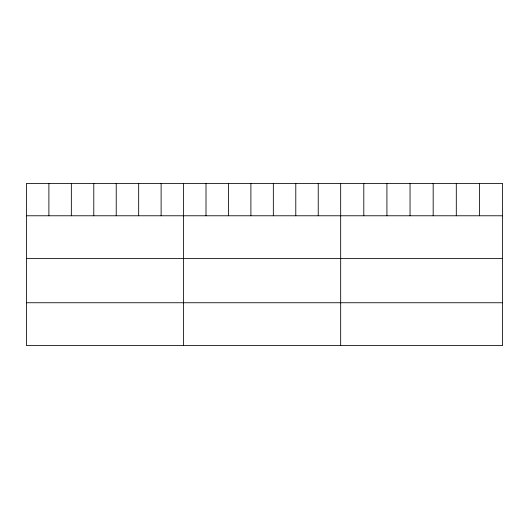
<?xml version="1.0" encoding="UTF-8"?>
<svg xmlns="http://www.w3.org/2000/svg" width="529" height="529" viewBox="0 0 529 529"><rect width="100%" height="100%" fill="white"/><g stroke="black" fill="none" stroke-linecap="round" stroke-linejoin="round"><path stroke-width="0.79" d="M502.55 215.772L502.55 345.582L26.45 345.582L26.45 183.418L502.55 183.418L502.55 215.772L26.45 215.772M26.45 258.608L502.55 258.608M26.45 302.747L502.55 302.747M479.426 183.418L479.426 215.772M456.302 183.418L456.302 215.772M433.178 183.418L433.178 215.772M410.048 183.418L410.048 215.772M386.924 183.418L386.924 215.772M363.8 183.418L363.8 215.772M340.676 183.418L340.676 345.582M318.233 183.418L318.233 215.772M295.784 183.418L295.784 215.772M273.341 183.418L273.341 215.772M250.898 183.418L250.898 215.772M228.455 183.418L228.455 215.772M206.006 183.418L206.006 215.772M183.563 183.418L183.563 345.582M161.12 183.418L161.12 215.772M138.671 183.418L138.671 215.772M116.228 183.418L116.228 215.772M93.785 183.418L93.785 215.772M71.342 183.418L71.342 215.772M48.893 183.418L48.893 215.772"/></g></svg>
